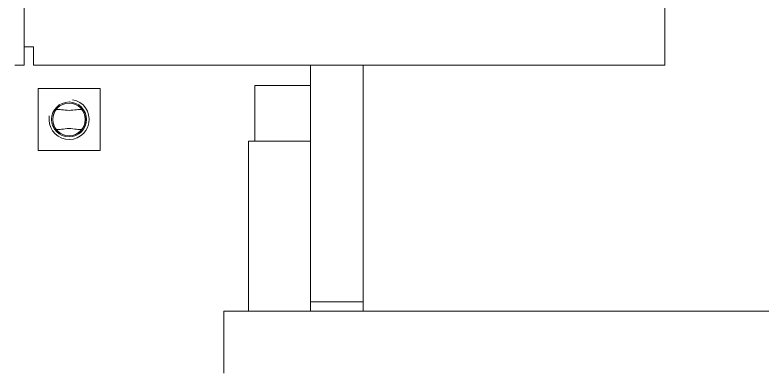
# Model space of a CAD drawing. Header units: millimetres. Extents: x 0 to 8410, y 0 to 5940.
# Drawn here: x 408.1 to 649.6, y 4569.3 to 4685.1 of the extents above; entities that cross this region are included whole.
import ezdxf

# ---------------------------------------------------------------- set-up
doc = ezdxf.new("R2010")
doc.units = ezdxf.units.MM
doc.header["$LTSCALE"] = 10
doc.layers.add('가시적인 것(ISO)', color=3, linetype='Continuous', lineweight=5, true_color=0x00ff00)
doc.layers.add('가시적인 좁은 것(ISO)', color=3, linetype='Continuous', lineweight=5, true_color=0x00ff00)

msp = doc.modelspace()

# ---------------------------------------------------------------- linework, layer by layer
at = {"layer": '가시적인 것(ISO)'}
for p, q in [((411.09, 4808.85), (411.09, 4668.85)), ((618.09, 4708.1), (618.09, 4674.85)), ((411.09, 4674.85), (414.09, 4674.85)), ((414.09, 4674.85), (414.09, 4668.85)), ((618.09, 4668.85), (618.09, 4674.85)), ((411.09, 4668.85), (408.09, 4668.85)), ((618.09, 4668.85), (414.09, 4668.85)), ((503.59, 4652.35), (503.59, 4668.85)), ((520.59, 4589.35), (520.59, 4668.85)), ((415.59, 4661.35), (435.59, 4661.35)), ((415.59, 4641.35), (415.59, 4661.35)), ((435.59, 4661.35), (435.59, 4641.35)), ((485.59, 4650.35), (485.59, 4662.35)), ((503.59, 4662.35), (485.59, 4662.35)), ((503.59, 4652.35), (503.59, 4644.35)), ((485.59, 4650.35), (485.59, 4644.35)), ((483.59, 4589.35), (483.59, 4644.35)), ((503.59, 4644.35), (483.59, 4644.35)), ((503.59, 4589.35), (503.59, 4644.35)), ((435.59, 4641.35), (415.59, 4641.35)), ((503.59, 4592.35), (520.59, 4592.35)), ((475.59, 4589.35), (705.59, 4589.35)), ((475.59, 4569.35), (475.59, 4589.35))]:
    msp.add_line(p, q, dxfattribs=at)
for radius in [5.64, 5.29, 5.25]:
    msp.add_circle((425.59, 4651.35), radius, dxfattribs=at)
for points, knots in [([(429.72, 4654.6), (429.17, 4654.6), (428.6, 4654.56), (427.22, 4654.43), (426.42, 4654.28), (425.59, 4654.28), (424.77, 4654.28), (423.97, 4654.43), (422.59, 4654.56), (422.02, 4654.6), (421.47, 4654.6)], [-0.4211176, -0.4211176, -0.4211176, -0.4211176, -0.2469864, -0.2469864, 0, 0, 0, 0.2469864, 0.2469864, 0.4211176, 0.4211176, 0.4211176, 0.4211176]), ([(421.47, 4648.1), (422.02, 4648.1), (422.59, 4648.13), (423.97, 4648.27), (424.77, 4648.41), (426.42, 4648.41), (427.22, 4648.27), (428.6, 4648.13), (429.17, 4648.1), (429.72, 4648.1)], [2.0537657, 2.0537657, 2.0537657, 2.0537657, 2.2278969, 2.2278969, 2.4748833, 2.4748833, 2.7218697, 2.7218697, 2.8960008, 2.8960008, 2.8960008, 2.8960008])]:
    msp.add_open_spline(points, degree=3, knots=knots, dxfattribs=at)
at = {"layer": '가시적인 좁은 것(ISO)'}
msp.add_arc((425.59, 4651.35), 6.49, 170, 80, dxfattribs=at)

doc.saveas('drawing.dxf')
